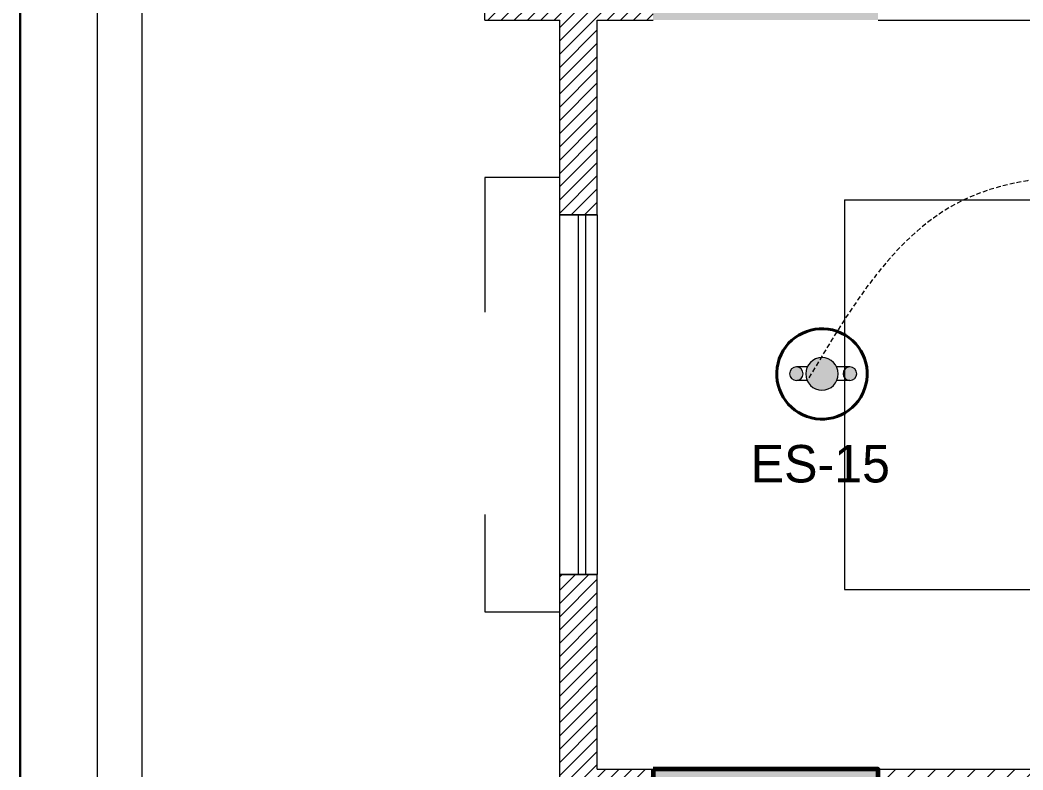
# Model space of a CAD drawing. Header units: inches. Extents: x 109699 to 44449955, y -10987 to 15824140.
# Drawn here: x 197278.9 to 197412.7, y -3769.5 to -3669.4 of the extents above; entities that cross this region are included whole.
import ezdxf

# ---------------------------------------------------------------- set-up
doc = ezdxf.new("R2010")
doc.units = ezdxf.units.IN
doc.header["$LTSCALE"] = 5
doc.header["$MEASUREMENT"] = 0
for name, pattern in [('ACAD_ISO03W100', [30, 12, -18]), ('DASHDOT', [1, 0.5, -0.25, 0, -0.25]), ('DASHED2', [0.375, 0.25, -0.125])]:
    doc.linetypes.add(name, pattern=pattern)
doc.layers.get('0').update_dxf_attribs({"color": 123})
for name, color, linetype, lineweight in [('@NORMAL', 7, 'Continuous', 5), ('cloumn', 253, 'Continuous', 60), ('dotted', 8, 'ACAD_ISO03W100', 5), ('E-Con-Point', 5, 'DASHED2', 13), ('E-ES-Energy Saver-Light', 140, 'Continuous', 13), ('glass', 140, 'Continuous', 18), ('ha', 252, 'Continuous', 5), ('HATCH2', 253, 'Continuous', 15), ('SB', 1, 'DASHDOT', 20), ('STAIR', 8, 'Continuous', 13), ('WALL-1', 8, 'Continuous', 9)]:
    doc.layers.add(name, color=color, linetype=linetype, lineweight=lineweight)
doc.styles.get("Standard").update_dxf_attribs({"font": 'times.ttf'})

# ---------------------------------------------------------------- blocks, each defined once
blk = doc.blocks.new('zxczxczxcz')
at = {"layer": '@NORMAL'}
for points in [[(177327.5446916085, -15450.10043627545), (175295.1813820154, -15450.10043627545), (175295.1813820154, -14276.83252409846), (177327.5446916085, -14276.83252409846)], [(177319.9075666944, -15442.46331136129), (175302.8185069296, -15442.46331136129), (175302.8185069296, -14284.46964901264), (177319.9075666944, -14284.46964901264)]]:
    blk.add_lwpolyline(points, close=True, dxfattribs=at)
at = {"layer": 'WALL-1', "lineweight": 30}
blk.add_lwpolyline([(177340.9096602083, -15463.46540487523), (175281.8164134157, -15463.46540487523), (175281.8164134157, -14263.46755549865), (177340.9096602083, -14263.46755549865)], close=True, dxfattribs=at)
blk = doc.blocks.new('coloumn-01')
at = {"layer": 'ha'}
h = blk.add_hatch(dxfattribs=at)
h.set_pattern_fill('AR-CONC', color=256, scale=0.5)
h.set_pattern_definition([(49.99999999999999, (0, 0), (3.586300913003767, -0.3137606749129755), [0.375, -4.125]), (355, (0, 0), (-0.693756668065, 3.760960668500059), [0.3, -3.3]), (100.45144446, (0.298858405, -0.02614672), (2.89254423363556, 3.447199954843147), [0.3187009599999999, -3.505710559999999]), (46.18420000000001, (0, 1), (5.336206653357862, -0.8275964039653827), [0.5625, -6.1875]), (96.63563549, (0.444683725, 0.931033465), (4.673309728371142, 4.870593003872752), [0.47805171, -5.258568799999999]), (351.1841639899999, (0, 1), (4.673309725273866, 4.870593001349951), [0.45, -4.950000005]), (21, (0.5, 0.75), (2.984535260592308, -2.013094453326694), [0.375, -4.125]), (326.0000000000001, (0.5, 0.75), (1.216576659607909, 3.625750225234265), [0.3, -3.3]), (71.45144474, (0.74871127, 0.58224213), (4.201111883649856, 1.612655764031769), [0.31870095, -3.50571056]), (37.50000000000001, (0, 0), (0.06079927658645334, 1.664469269156557), [0, -3.26, 0, -3.35, 0, -3.3125]), (7.499999999999999, (0, 0), (1.315347687210743, 1.972058559411801), [0, -1.91, 0, -3.185, 0, -1.2625]), (327.5, (-1.115, 0), (2.669112180862045, -0.1127743586718988), [0, -1.25, 0, -3.9, 0, -5.175]), (317.5, (-1.615, 0), (2.915930846711931, 0.5005249116615886), [0, -1.625, 0, -2.59, 0, -3.675])])
h.paths.add_polyline_path([(32128.44739975178, -2546319.049243456), (32092.44739975178, -2546319.049243456), (32092.44739975178, -2546331.049243456), (32128.44739975178, -2546331.049243456)])
h.paths.add_polyline_path([(32128.44739975189, -2546617.132962178), (32098.44739975189, -2546617.132962178), (32098.44739975189, -2546629.132962178), (32128.44739975189, -2546629.132962178)])
h.paths.add_polyline_path([(31978.51966727065, -2546605.132962178), (31966.51966727065, -2546605.132962178), (31966.51966727065, -2546635.132962178), (31978.51966727065, -2546635.132962178)])
h.paths.add_polyline_path([(31821.20333333506, -2546605.132962178), (31809.20333333506, -2546605.132962178), (31809.20333333506, -2546635.132962178), (31821.20333333506, -2546635.132962178)])
h.paths.add_polyline_path([(31689.20328743063, -2546611.133238418), (31677.20328743063, -2546611.133238418), (31677.20328743063, -2546635.133238418), (31689.20328743063, -2546635.133238418)])
h.paths.add_polyline_path([(31417.20347832461, -2546611.132962178), (31405.20347832461, -2546611.132962178), (31405.20347832461, -2546635.132962178), (31417.20347832461, -2546635.132962178)])
h.paths.add_polyline_path([(31435.20347912709, -2546415.348983645), (31405.20347912709, -2546415.348983645), (31405.20347912709, -2546427.348983645), (31435.20347912709, -2546427.348983645)])
h.paths.add_polyline_path([(31633.74647668525, -2546415.348983645), (31603.74647668525, -2546415.348983645), (31603.74647668525, -2546427.348983645), (31633.74647668525, -2546427.348983645)])
h.paths.add_polyline_path([(31821.20245073218, -2546319.049243455), (31809.20245073218, -2546319.049243455), (31809.20245073218, -2546349.049243455), (31821.20245073218, -2546349.049243455)])
h.paths.add_polyline_path([(31996.51966727068, -2546319.049243455), (31966.51966727068, -2546319.049243455), (31966.51966727068, -2546331.049243455), (31996.51966727068, -2546331.049243455)])
h.paths.add_polyline_path([(31581.74648750067, -2546291.049243452), (31541.74648750067, -2546291.049243452), (31541.74648750067, -2546301.049243452), (31581.74648750067, -2546301.049243452)])
h.paths.add_polyline_path([(31485.74647668505, -2546261.049243452), (31475.74647668505, -2546261.049243452), (31475.74647668505, -2546301.049243452), (31485.74647668505, -2546301.049243452)])
h.paths.add_polyline_path([(31581.74648750064, -2546206.049278549), (31521.74648750064, -2546206.049278549), (31521.74648750064, -2546216.049243455), (31581.74648750064, -2546216.049243455)])
h.paths.add_polyline_path([(31435.20347595899, -2546206.049243455), (31405.20347595899, -2546206.049243455), (31405.20347595899, -2546218.049243455), (31435.20347595899, -2546218.049243455)])
h.paths.add_polyline_path([(31435.20347912709, -2546094.049243455), (31405.20347912709, -2546094.049243455), (31405.20347912709, -2546106.049243455), (31435.20347912709, -2546106.049243455)])
h.paths.add_polyline_path([(31583.74647668522, -2546094.049243455), (31547.74647668522, -2546094.049243455), (31547.74647668522, -2546106.049243455), (31583.74647668522, -2546106.049243455)])
h.paths.add_polyline_path([(31775.41359277777, -2546094.049243455), (31763.41359277777, -2546094.049243455), (31763.41359277777, -2546124.049243455), (31775.41359277777, -2546124.049243455)])
h.paths.add_polyline_path([(32059.80123907101, -2546094.049243455), (32047.80123907101, -2546094.049243455), (32047.80123907101, -2546124.049243455), (32059.80123907101, -2546124.049243455)])
h.paths.add_polyline_path([(32058.06771510976, -2545913.633020405), (32028.06771510976, -2545913.633020405), (32028.06771510976, -2545925.633020405), (32058.06771510976, -2545925.633020405)])
h.paths.add_polyline_path([(32048.06771510973, -2545722.712815279), (32036.06771510973, -2545722.712815279), (32036.06771510973, -2545746.712815279), (32048.06771510973, -2545746.712815279)])
h.paths.add_polyline_path([(31799.41359277774, -2545913.633020405), (31763.41359277774, -2545913.633020405), (31763.41359277774, -2545925.633020405), (31799.41359277774, -2545925.633020405)])
h.paths.add_polyline_path([(31591.53986684192, -2545945.049243456), (31561.31223659915, -2545945.049243456), (31561.31223659915, -2545957.049243456), (31591.53986684192, -2545957.049243456)])
h.paths.add_polyline_path([(31435.20347912709, -2545945.049243456), (31405.20347912709, -2545945.049243456), (31405.20347912709, -2545957.049243456), (31435.20347912709, -2545957.049243456)])
h.paths.add_polyline_path([(31429.2035252499, -2545715.383477275), (31405.2035252499, -2545715.383477275), (31405.2035252499, -2545727.383477275), (31429.2035252499, -2545727.383477275)])
h.paths.add_polyline_path([(31605.53986684192, -2545715.383237123), (31581.53986684192, -2545715.383237123), (31581.53986684192, -2545727.383237123), (31605.53986684192, -2545727.383237123)])
h.paths.add_polyline_path([(31775.41359277774, -2545711.610186095), (31763.41359277774, -2545711.610186095), (31763.41359277774, -2545735.610186095), (31775.41359277774, -2545735.610186095)])
at = {"layer": 'cloumn', "elevation": -16.69677119971932}
blk.add_lwpolyline([(31405.20347595899, -2546206.049243455), (31405.20347595899, -2546218.049243455), (31435.20347595899, -2546218.049243455), (31435.20347595899, -2546206.049243455)], close=True, dxfattribs=at)
blk = doc.blocks.new('A$C63FA2F8C')
at = {"linetype": 'ByBlock', "ltscale": 0.5}
h = blk.add_hatch(color=256, dxfattribs=at)
h.dxf.hatch_style = 1
h.paths.add_polyline_path([(337.2288066126173, 261.8435315283132, 1), (186.444764951407, 261.8435315283132, 1)])
h.paths.add_polyline_path([(174.7543875355803, 261.112525689078, 1), (111.9624450998782, 261.112525689078, 1)])
h.paths.add_polyline_path([(359.7620794158132, 260.9155295394245, 1), (422.5540218515153, 260.9155295394245, 1)])
at = {"ltscale": 2}
for p, q in [((193.2174023309955, 293.0739176886738), (145.2272237805882, 293.0739176886738)), ((391.274980574695, 293.0739176886738), (330.4561692330288, 293.0739176886738)), ((193.5781424691202, 229.8323706932948), (145.2272237805882, 229.8323706932948)), ((391.274980574695, 229.8323706932948), (330.0954290949041, 229.8323706932948))]:
    blk.add_line(p, q, dxfattribs=at)
for centre, radius in [((261.8367857820122, 261.8435315283132), 75.39202083060518), ((143.3584163177293, 261.112525689078), 31.39597121785105), ((391.1580506336642, 260.9155295394245), 31.39597121785105)]:
    blk.add_circle(centre, radius, dxfattribs=at)
at = {"lineweight": 40}
blk.add_ellipse((261.8367857820122, 261.8435315283132), major_axis=(-89.30196609760064, 189.4862523083066), ratio=0.9999999999956461, start_param=-1.547953900145618, end_param=4.735231407033968, dxfattribs=at)

msp = doc.modelspace()

# ---------------------------------------------------------------- hatches: boundary and pattern name
at = {"layer": '@NORMAL'}
h = msp.add_hatch(dxfattribs=at)
h.set_pattern_fill('ANSI31', scale=10, angle=-7.63333123551244e-14, style=0)
h.set_pattern_definition([(44.99999999999989, (144081.319087721, 2531118.532228567), (-0.8838834764831833, 0.8838834764831855), [])])
h.paths.add_polyline_path([(197363.3561669615, -3664.423710079658), (197340.9201849189, -3664.423710079658), (197340.9201849189, -3669.423710079658), (197350.8991645195, -3669.423710079658), (197350.8991645195, -3695.423710079658), (197355.8991645195, -3695.423710079658), (197355.8991645195, -3669.423710079658), (197363.3561669615, -3669.423710079658)])
h = msp.add_hatch(dxfattribs=at)
h.set_pattern_fill('ANSI31', scale=10, angle=-7.63333123551244e-14, style=0)
h.set_pattern_definition([(44.99999999999989, (144218.2710439025, 2531118.532153907), (-0.8838834764831833, 0.8838834764831855), [])])
h.paths.add_polyline_path([(197363.3561669614, -3769.423784740064), (197355.8991645195, -3769.423784740064), (197355.8991645195, -3743.423710079658), (197350.8991645195, -3743.423710079658), (197350.8991645195, -3774.423784740064), (197353.8991645195, -3774.423784740064), (197353.8991645195, -3855.423784740064), (197358.8991645195, -3855.423784740064), (197358.8991645195, -3774.423784740064), (197363.3561669614, -3774.423784740064)])
at = {"layer": 'HATCH2'}
h = msp.add_hatch(dxfattribs=at)
h.set_pattern_fill('ANSI31', color=256, scale=15, angle=-5.088887490341627e-14)
h.set_pattern_definition([(44.99999999999991, (145572.1984726143, 2531118.532228568), (-1.325825214724775, 1.325825214724778), [])])
h.paths.add_polyline_path([(197443.8991645196, -3779.423710078727), (197479.899175335, -3779.423710078727), (197479.899175335, -3769.423710078727), (197393.3561637933, -3769.423710079192), (197393.3561637933, -3774.423710078727), (197433.8991645195, -3774.423710078727), (197433.8991645194, -3824.423710075933), (197443.8991645194, -3824.423710075933)])

# ---------------------------------------------------------------- linework, layer by layer
at = {"layer": 'dotted', "ltscale": 0.3, "elevation": 0.1937702426830192}
msp.add_lwpolyline([(197350.8991645195, -3690.423710079658), (197340.8991645195, -3690.423710079658), (197340.8991645195, -3748.423710079745), (197350.8991645195, -3748.423710079658)], dxfattribs=at)
at = {"layer": 'E-Con-Point', "ltscale": 0.5}
msp.add_spline([(197568.7969802634, -3676.619513796742, 0.275928658524093), (197559.296875, -3694), (197543.5871220977, -3699.220132570508, 0.1411752819355669), (197425.296875, -3690), (197404.796875, -3693.423760169446, 0.2612682724078729), (197383.9049679608, -3717.548386888993, 0.0003100130140815532)], degree=3, dxfattribs=at)
at = {"layer": 'glass'}
for p, q in [((197350.8991645195, -3743.423710079658, 0.2937702426830029), (197350.8991645195, -3695.423710079658, 0.2937702426830029)), ((197353.3991645195, -3743.423710079658, 0.2937702426830029), (197353.3991645195, -3695.423710079658, 0.2937702426830029)), ((197354.3991645195, -3743.423710079658, 0.2937702426830029), (197354.3991645195, -3695.423710079658, 0.2937702426830029)), ((197355.8991645195, -3695.423710079658, 0.2937702426830029), (197355.8991645195, -3743.423710079658, 0.2937702426830029))]:
    msp.add_line(p, q, dxfattribs=at)
at = {"layer": 'SB', "ltscale": 0.5}
msp.add_spline([(197400.4465293453, -3377.639609968249, 0.4809356803100863), (197511.7954496605, -3428.801368200103, 0.4267295975587838), (197530.7958965815, -3451.499999999519, 4.99082443803367e-05), (197602.620361511, -3503.828074234883, 0.08584022464048013), (197618.9051959114, -3704.358057586747, 0.6619463822830394)], degree=3, dxfattribs=at)
at = {"layer": 'STAIR', "linetype": 'Continuous'}
for p, q in [((197388.8991645196, -3693.423760169446, 0.3032157859858842), (197388.8991645196, -3745.423768040984, 0.3032157859858842)), ((197388.8991645195, -3693.423760169446, 0.2757207364810235), (197536.8991645195, -3693.423760169446, 0.1411752819355669)), ((197388.8991645195, -3745.423768040984, 0.2184336036376067), (197531.8991645195, -3745.423733931761, 0.2184336215363452))]:
    msp.add_line(p, q, dxfattribs=at)
at = {"layer": 'WALL-1'}
for p, q in [((197340.9201849189, -3669.423710084315, 0.2725729538232002), (197340.9201849189, -3664.423710079658, 0.2759286585245846)), ((197340.9201849188, -3669.423710079658, 0.2759286585245668), (197350.8991645195, -3669.423710079658, 0.2759286585245668)), ((197350.8991645195, -3695.423710079658, 0.2937702426827364), (197350.8991645195, -3669.423710079658, 0.1785524209008074)), ((197355.8991645195, -3695.423710079658, 0.193770242683005), (197355.8991645195, -3669.423710079658, 0.1785524209007932)), ((197355.8991645195, -3669.423710079658, 0.2785524209007946), (197363.3561669615, -3669.423710079192, 0.2759286585245597)), ((197393.3561669615, -3669.423710079192, 0.1759286585245597), (197505.8991645196, -3669.423710079192, 0.1759286585246059)), ((197355.8991645195, -3695.423710079658, 0.3047900446632319), (197350.8991645195, -3695.423710079658, 0.3047900446632319)), ((197350.8991645195, -3695.423710079658, 0.2937702426830029), (197355.8991645195, -3695.423710079658, 0.2937702426830029)), ((197350.8991645195, -3774.423710079658, 0.2336514308019169), (197350.8991645195, -3743.423710079658, 0.2937702426830207)), ((197355.8991645195, -3743.423710079658, 0.3047900446632319), (197350.8991645195, -3743.423710079658, 0.3047900446632319)), ((197350.8991645195, -3743.423710079658, 0.2937702426830029), (197355.8991645195, -3743.423710079658, 0.2937702426830029)), ((197355.8991645195, -3769.423710079658, 0.2310276684256714), (197355.8991645195, -3743.423710079658, 0.2158098466434453)), ((197355.8991645195, -3769.423710079658, 0.2759286585245668), (197363.3561669614, -3769.423710079658, 0.2759286585245668)), ((197393.3561637933, -3769.423710079658, 0.2759286585245668), (197433.8991645195, -3769.423710079658, 0.2759286585245668))]:
    msp.add_line(p, q, dxfattribs=at)

# ---------------------------------------------------------------- block references
at = {"layer": '@NORMAL'}
msp.add_blockref('coloumn-01', (165958.1526878368, 2542436.625533376, 16.96783934052013), dxfattribs=at)
at = {"layer": 'E-ES-Energy Saver-Light', "xscale": -0.02880000000004657, "yscale": 0.02880000000004657, "zscale": 0.02880000000004657, "rotation": 180}
msp.add_blockref('A$C63FA2F8C', (197378.3403067737, -3709.107858059546, 0.0003100130140815532), dxfattribs=at)
at = {"layer": 'WALL-1', "linetype": 'Continuous', "xscale": 0.7745455872000001, "yscale": 0.7745455872000001, "zscale": 0.7745455872000001, "rotation": 270}
msp.add_blockref('zxczxczxcz', (209256.0658135048, 132789.8010399783), dxfattribs=at)

# ---------------------------------------------------------------- texts
at = {"layer": 'E-ES-Energy Saver-Light', "insert": (197376.3665912339, -3731.207982593301, 0.0003100130140815532), "char_height": 5, "width": 24.08470202641911, "attachment_point": 7}
msp.add_mtext('{\\fCentury Gothic|b0|i0|c0|p34;ES-15}', dxfattribs=at)

doc.saveas('drawing.dxf')
